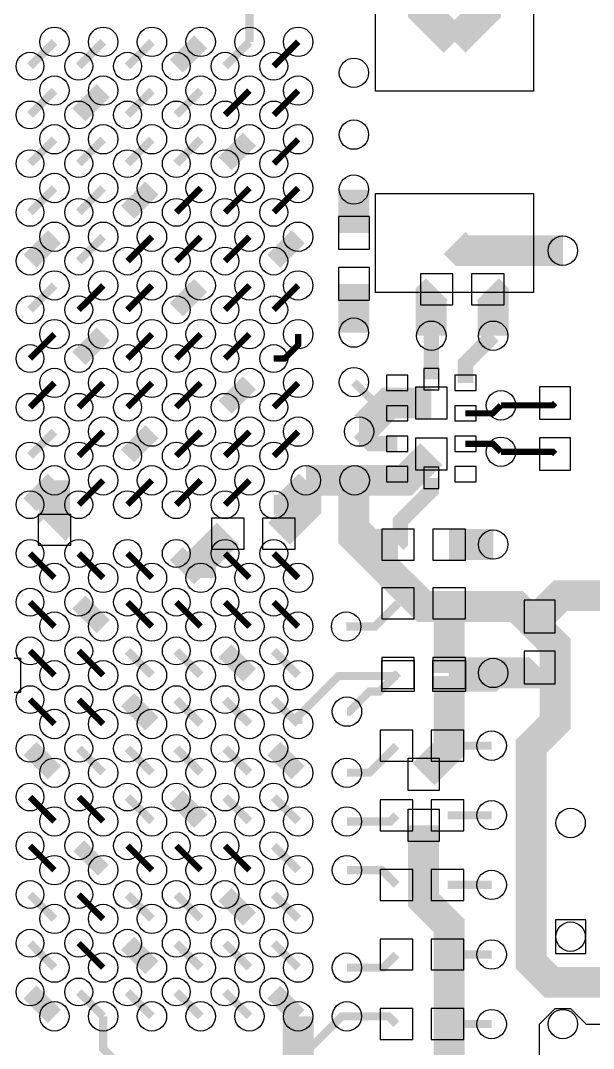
# Model space of a CAD drawing. Extents: x 10 to 3390, y -1467 to 2140.
# Drawn here: x 1840 to 2210, y 649 to 1314 of the extents above; entities that cross this region are included whole.
import ezdxf

# ---------------------------------------------------------------- set-up
doc = ezdxf.new("R2010")
doc.units = 0
for name, color, linetype in [('ETCH_BOTTOM', 6, 'CONTINUOUS'), ('ETCH_TOP', 150, 'CONTINUOUS'), ('PAD_BOTTOM', 254, 'CONTINUOUS'), ('PAD_TOP', 254, 'CONTINUOUS')]:
    doc.layers.add(name, color=color, linetype=linetype)

msp = doc.modelspace()

# ---------------------------------------------------------------- linework, layer by layer
at = {"layer": 'ETCH_BOTTOM'}
for points, const_width in [([(2055, 1176.5), (2055, 1204.5)], 20), ([(2055, 1143.5), (2055, 1112)], 20), ([(2105, 1110), (2105, 1136.5), (2108.5, 1140)], 20), ([(2145, 1110), (2145, 1136.5), (2141.5, 1140)], 20), ([(2105, 1081.89), (2105, 1110)], 10), ([(2127.05, 1079.53), (2127.05, 1092.05), (2145, 1110)], 10), ([(2082.95, 1059.84), (2080.95, 1061.84), (2073.16, 1061.84), (2055, 1080)], 5.25), ([(2127.05, 1059.84), (2144.84, 1059.84), (2150, 1065)], 4), ([(2150, 1065), (2183.5, 1065), (2185, 1066.5)], 4), ([(2082.95, 1040.16), (2066.22, 1040.16), (2058.36, 1048.02)], 10), ([(2127.05, 1040.16), (2144.84, 1040.16), (2150, 1035)], 4), ([(2150, 1035), (2183.5, 1035), (2185, 1033.5)], 4), ([(1861.5, 984.5), (1861.51, 984.51), (1861.51, 1016.53)], 20), ([(2023.99, 1016.53), (2023.99, 999.49), (2006.5, 982)], 20), ([(2055.49, 1016.53), (2023.99, 1016.53)], 20), ([(2055.49, 1016.53), (2055, 1016.04), (2055, 985), (2065, 975), (2083.5, 975)], 20), ([(2083.5, 975), (2085, 976.5), (2085, 990), (2105, 1010), (2105, 1018.11)], 10), ([(1973.5, 982), (1956, 964.5), (1956, 953.47)], 20), ([(2116.5, 975), (2145, 975)], 20), ([(2226.5, 941.98), (2188.48, 941.98), (2175, 928.5)], 20), ([(2116.5, 892), (2116.5, 937)], 20), ([(2083.5, 937), (2068.5, 922), (2050, 922)], 5.25), ([(2175, 895.5), (2171.5, 892), (2145, 892)], 20), ([(2116.5, 892), (2145, 892)], 20), ([(2083.5, 892), (2071.5, 880), (2065, 880), (2052, 867), (2050.5, 867)], 5.25), ([(2082.5, 845), (2064.99, 827.49), (2050.48, 827.49)], 5.25), ([(2115.5, 845), (2144, 845)], 5.25), ([(2082.5, 800), (2078.49, 795.99), (2050.48, 795.99)], 5.25), ([(2115.5, 800), (2144, 800)], 5.25), ([(2082.5, 755), (2073, 764.5), (2050.48, 764.5)], 5.25), ([(2115.5, 755), (2144, 755)], 5.25), ([(2082.5, 710), (2074, 701.5), (2050.48, 701.5)], 5.25), ([(2115.5, 710), (2144, 710)], 5.25), ([(2018.99, 670.01), (2018.99, 637.01), (2019, 637)], 20), ([(2082.5, 665), (2077.49, 670.01), (2050.48, 670.01)], 5.25), ([(2115.5, 665), (2144, 665)], 5.25)]:
    msp.add_lwpolyline(points, dxfattribs=dict(at, const_width=const_width))
at = {"layer": 'ETCH_TOP'}
for points, const_width in [([(1990, 1370.5), (1987.5, 1368), (1987.5, 1299.99)], 5.25), ([(2100, 1350), (2100, 1320), (2120, 1300)], 20), ([(2140, 1350), (2140, 1320), (2120, 1300)], 20), ([(1845.73, 1284.21), (1861.51, 1299.99)], 5.25), ([(1877.23, 1284.21), (1893.01, 1299.99)], 5.25), ([(1908.72, 1284.21), (1924.5, 1299.99)], 5.25), ([(1940.22, 1284.21), (1956, 1299.99)], 12), ([(1971.72, 1284.21), (1987.5, 1299.99)], 5.25), ([(2003.21, 1284.21), (2018.99, 1299.99)], 4), ([(1845.73, 1252.72), (1861.51, 1268.5)], 5.25), ([(1877.23, 1252.72), (1893.01, 1268.5)], 12), ([(1908.72, 1252.72), (1924.5, 1268.5)], 5.25), ([(1940.22, 1252.72), (1956, 1268.5)], 5.25), ([(1971.72, 1252.72), (1987.5, 1268.5)], 4), ([(2003.21, 1252.72), (2018.99, 1268.5)], 4), ([(1971.72, 1221.22), (1987.5, 1237)], 12), ([(1845.73, 1221.22), (1861.51, 1237)], 5.25), ([(1877.23, 1221.22), (1893.01, 1237)], 5.25), ([(1908.72, 1221.22), (1924.5, 1237)], 5.25), ([(1940.22, 1221.22), (1956, 1237)], 5.25), ([(2003.21, 1221.22), (2018.99, 1237)], 4), ([(1908.72, 1189.72), (1924.5, 1205.5)], 12), ([(1845.73, 1189.72), (1861.51, 1205.5)], 5.25), ([(1877.23, 1189.72), (1893.01, 1205.5)], 5.25), ([(1940.22, 1189.72), (1956, 1205.5)], 4), ([(1971.72, 1189.72), (1987.5, 1205.5)], 4), ([(2003.21, 1189.72), (2018.99, 1205.5)], 4), ([(1845.73, 1158.23), (1861.51, 1174.01)], 12), ([(1877.23, 1158.23), (1893.01, 1174.01)], 5.25), ([(2003.21, 1158.23), (2018.99, 1174.01)], 12), ([(2120, 1170), (2125, 1165), (2190, 1165)], 20), ([(1908.72, 1158.23), (1924.5, 1174.01)], 4), ([(1940.22, 1158.23), (1956, 1174.01)], 4), ([(1971.72, 1158.23), (1987.5, 1174.01)], 4), ([(1845.73, 1126.73), (1861.51, 1142.51)], 5.25), ([(1877.23, 1126.73), (1893.01, 1142.51)], 4), ([(1908.72, 1126.73), (1924.5, 1142.51)], 4), ([(1940.22, 1126.73), (1956, 1142.51)], 12), ([(1971.72, 1126.73), (1987.5, 1142.51)], 4), ([(2003.21, 1126.73), (2018.99, 1142.51)], 4), ([(1877.23, 1095.24), (1893.01, 1111.02)], 12), ([(1845.73, 1095.24), (1861.51, 1111.02)], 4), ([(1908.72, 1095.24), (1924.5, 1111.02)], 4), ([(1940.22, 1095.24), (1956, 1111.02)], 4), ([(1971.72, 1095.24), (1987.5, 1111.02)], 4), ([(2003.21, 1095.24), (2010.24, 1095.24), (2018.99, 1103.99), (2018.99, 1111.02)], 4), ([(1971.72, 1063.74), (1987.5, 1079.52)], 12), ([(1845.73, 1063.74), (1861.51, 1079.52)], 4), ([(1893.01, 1079.52), (1877.23, 1063.74)], 4), ([(1924.5, 1079.52), (1908.72, 1063.74)], 4), ([(1940.22, 1063.74), (1956, 1079.52)], 4), ([(2003.21, 1063.74), (2018.99, 1079.52)], 4), ([(2058.36, 1048.02), (2059.09, 1048.02), (2077.57, 1066.5), (2105, 1066.5)], 20), ([(1845.73, 1032.24), (1861.51, 1048.02)], 5.25), ([(1877.23, 1032.24), (1893.01, 1048.02)], 4), ([(1908.72, 1032.24), (1924.5, 1048.02)], 12), ([(1940.22, 1032.24), (1956, 1048.02)], 4), ([(1971.72, 1032.24), (1987.5, 1048.02)], 4), ([(2003.21, 1032.24), (2018.99, 1048.02)], 4), ([(2055.49, 1016.53), (2088.03, 1016.53), (2105, 1033.5)], 20), ([(2055.49, 1016.53), (2023.99, 1016.53)], 20), ([(2720, 660), (2375, 660), (2343, 692), (2182.5, 692), (2169.5, 705), (2169.5, 844.5), (2185, 860), (2185, 910), (2160, 935), (2100, 935), (2055, 980), (2055, 1016.04), (2055.49, 1016.53)], 20), ([(1845.73, 1000.75), (1861.51, 1016.53)], 12), ([(1877.23, 1000.75), (1893.01, 1016.53)], 4), ([(1908.72, 1000.75), (1924.5, 1016.53)], 4), ([(1940.22, 1000.75), (1956, 1016.53)], 4), ([(1971.72, 1000.75), (1987.5, 1016.53)], 4), ([(2003.21, 1000.75), (2008.21, 1000.75), (2023.99, 1016.53)], 13), ([(1845.73, 969.25), (1861.51, 953.47)], 4), ([(1877.23, 969.25), (1893.01, 953.47)], 4), ([(1908.72, 969.25), (1924.5, 953.47)], 4), ([(1940.22, 969.25), (1956, 953.47)], 12), ([(1971.72, 969.25), (1987.5, 953.47)], 4), ([(2003.21, 969.25), (2018.99, 953.47)], 4), ([(1877.23, 937.76), (1893.01, 921.98)], 12), ([(1845.73, 937.76), (1861.51, 921.98)], 4), ([(1908.72, 937.76), (1924.5, 921.98)], 4), ([(1940.22, 937.76), (1956, 921.98)], 4), ([(1971.72, 937.76), (1987.5, 921.98)], 4), ([(2003.21, 937.76), (2018.99, 921.98)], 4), ([(1971.72, 906.26), (1987.5, 890.48)], 12), ([(1845.73, 906.26), (1861.51, 890.48)], 4), ([(1877.23, 906.26), (1893.01, 890.48)], 4), ([(1908.72, 906.26), (1924.5, 890.48)], 5.25), ([(1940.22, 906.26), (1956, 890.48)], 5.25), ([(2003.21, 906.26), (2018.99, 890.48)], 5.25), ([(2116.5, 890), (2116.5, 843), (2100, 826.5)], 20), ([(2116.5, 890), (2143, 890), (2145, 892)], 20), ([(2083.5, 890), (2045, 890), (2018.99, 863.99), (2018.99, 858.98)], 5.25), ([(1908.72, 874.76), (1924.5, 858.98)], 12), ([(1940.22, 874.76), (1956, 858.98)], 5.25), ([(1971.72, 874.76), (1987.5, 858.98)], 5.25), ([(2003.21, 874.76), (2018.99, 858.98)], 5.25), ([(1845.73, 874.76), (1861.51, 858.98)], 4), ([(1877.23, 874.76), (1893.01, 858.98)], 4), ([(1845.73, 843.27), (1861.51, 827.49)], 12), ([(1877.23, 843.27), (1893.01, 827.49)], 5.25), ([(1908.72, 843.27), (1924.5, 827.49)], 5.25), ([(1940.22, 843.27), (1956, 827.49)], 5.25), ([(1971.72, 843.27), (1987.5, 827.49)], 5.25), ([(2003.21, 843.27), (2018.99, 827.49)], 12), ([(1940.22, 811.77), (1956, 795.99)], 12), ([(1845.73, 811.77), (1861.51, 795.99)], 4), ([(1877.23, 811.77), (1893.01, 795.99)], 4), ([(1908.72, 811.77), (1924.5, 795.99)], 5.25), ([(1971.72, 811.77), (1987.5, 795.99)], 5.25), ([(2003.21, 811.77), (2018.99, 795.99)], 5.25), ([(2100, 793.5), (2100, 745), (2116.5, 728.5), (2116.5, 610)], 20), ([(1877.23, 780.28), (1893.01, 764.5)], 10), ([(1845.73, 780.28), (1861.51, 764.5)], 4), ([(1908.72, 780.28), (1924.5, 764.5)], 4), ([(1956, 764.5), (1940.22, 780.28)], 4), ([(1987.5, 764.5), (1971.72, 780.28)], 4), ([(2003.21, 780.28), (2018.99, 764.5)], 5.25), ([(1845.73, 748.78), (1861.51, 733)], 5.25), ([(1908.72, 748.78), (1924.5, 733)], 5.25), ([(1940.22, 748.78), (1956, 733)], 5.25), ([(1971.72, 748.78), (1987.5, 733)], 12), ([(2003.21, 748.78), (2018.99, 733)], 5.25), ([(1877.23, 748.78), (1893.01, 733)], 4), ([(1845.73, 717.28), (1861.51, 701.5)], 5.25), ([(1877.23, 717.28), (1893.01, 701.5)], 4), ([(1908.72, 717.28), (1924.5, 701.5)], 12), ([(1940.22, 717.28), (1956, 701.5)], 5.25), ([(1971.72, 717.28), (1987.5, 701.5)], 5.25), ([(2003.21, 717.28), (2018.99, 701.5)], 5.25), ([(1845.73, 685.79), (1861.51, 670.01)], 12), ([(2003.21, 685.79), (2018.99, 670.01)], 12), ([(1877.23, 685.79), (1893.01, 670.01)], 5.25), ([(1908.72, 685.79), (1924.5, 670.01)], 5.25), ([(1940.22, 685.79), (1956, 670.01)], 5.25), ([(1971.72, 685.79), (1987.5, 670.01)], 5.25), ([(1893.01, 670.01), (1893.01, 648.99), (1906.37, 635.63), (1906.37, 631.01), (1916.99, 620.39), (1970.39, 620.39), (1975, 625), (2002.18, 625), (2047.19, 670.01), (2050.48, 670.01)], 5.25)]:
    msp.add_lwpolyline(points, dxfattribs=dict(at, const_width=const_width))
msp.add_lwpolyline([(2180, 615), (2175, 620), (2175, 665), (2185, 675), (2195, 675), (2205, 665), (2245, 665), (2245, 635), (2232, 635, 0.468375), (2208, 635), (2205, 635), (2200, 630), (2200, 620), (2195, 615)], format="xyb", close=True, dxfattribs=at)
at = {"layer": 'PAD_BOTTOM'}
for points in [[(2065, 1166), (2065, 1187), (2045, 1187), (2045, 1166)], [(2065, 1133), (2065, 1154), (2045, 1154), (2045, 1133)], [(2119, 1150), (2098, 1150), (2098, 1130), (2119, 1130)], [(2152, 1150), (2131, 1150), (2131, 1130), (2152, 1130)], [(2089.84, 1084.45), (2076.06, 1084.45), (2076.06, 1074.61), (2089.84, 1074.61)], [(2109.92, 1075), (2109.92, 1088.78), (2100.08, 1088.78), (2100.08, 1075)], [(2133.94, 1084.45), (2120.16, 1084.45), (2120.16, 1074.61), (2133.94, 1074.61)], [(2195, 1056), (2195, 1077), (2175, 1077), (2175, 1056)], [(2089.84, 1064.76), (2076.06, 1064.76), (2076.06, 1054.92), (2089.84, 1054.92)], [(2133.94, 1064.76), (2120.16, 1064.76), (2120.16, 1054.92), (2133.94, 1054.92)], [(2089.84, 1045.08), (2076.06, 1045.08), (2076.06, 1035.24), (2089.84, 1035.24)], [(2133.94, 1045.08), (2120.16, 1045.08), (2120.16, 1035.24), (2133.94, 1035.24)], [(2195, 1023), (2195, 1044), (2175, 1044), (2175, 1023)], [(2089.84, 1025.39), (2076.06, 1025.39), (2076.06, 1015.55), (2089.84, 1015.55)], [(2109.92, 1011.22), (2109.92, 1025), (2100.08, 1025), (2100.08, 1011.22)], [(2133.94, 1025.39), (2120.16, 1025.39), (2120.16, 1015.55), (2133.94, 1015.55)], [(1872, 994.5), (1851, 994.5), (1851, 974.5), (1872, 974.5)], [(1963, 972), (1984, 972), (1984, 992), (1963, 992)], [(1996, 972), (2017, 972), (2017, 992), (1996, 992)], [(2094, 985), (2073, 985), (2073, 965), (2094, 965)], [(2127, 985), (2106, 985), (2106, 965), (2127, 965)], [(2073, 927), (2094, 927), (2094, 947), (2073, 947)], [(2106, 927), (2127, 927), (2127, 947), (2106, 947)], [(2165, 939), (2165, 918), (2185, 918), (2185, 939)], [(2165, 906), (2165, 885), (2185, 885), (2185, 906)], [(1820.175, 901.305), (1820.175, 879.655), (1839.865, 879.655), (1839.865, 901.305)], [(2073, 882), (2094, 882), (2094, 902), (2073, 902)], [(2106, 882), (2127, 882), (2127, 902), (2106, 902)], [(2093, 855), (2072, 855), (2072, 835), (2093, 835)], [(2126, 855), (2105, 855), (2105, 835), (2126, 835)], [(2093, 810), (2072, 810), (2072, 790), (2093, 790)], [(2126, 810), (2105, 810), (2105, 790), (2126, 790)], [(2093, 765), (2072, 765), (2072, 745), (2093, 745)], [(2126, 765), (2105, 765), (2105, 745), (2126, 745)], [(2204.9, 710.67), (2204.9, 732.32), (2185.21, 732.32), (2185.21, 710.67)], [(2093, 720), (2072, 720), (2072, 700), (2093, 700)], [(2126, 720), (2105, 720), (2105, 700), (2126, 700)], [(2093, 675), (2072, 675), (2072, 655), (2093, 655)], [(2126, 675), (2105, 675), (2105, 655), (2126, 655)]]:
    msp.add_lwpolyline(points, close=True, dxfattribs=at)
for centre in [(1861.51, 1299.99), (1893.01, 1299.99), (1924.5, 1299.99), (1956, 1299.99), (1987.5, 1299.99), (2018.99, 1299.99), (2055, 1280), (1861.51, 1268.5), (1893.01, 1268.5), (1924.5, 1268.5), (1956, 1268.5), (1987.5, 1268.5), (2018.99, 1268.5), (2055, 1240), (1861.51, 1237), (1893.01, 1237), (1924.5, 1237), (1956, 1237), (1987.5, 1237), (2018.99, 1237), (1861.51, 1205.5), (1893.01, 1205.5), (1924.5, 1205.5), (1956, 1205.5), (1987.5, 1205.5), (2018.99, 1205.5), (2055, 1204.5), (1861.51, 1174.01), (1893.01, 1174.01), (1924.5, 1174.01), (1956, 1174.01), (1987.5, 1174.01), (2018.99, 1174.01), (2190, 1165), (1861.51, 1142.51), (1893.01, 1142.51), (1924.5, 1142.51), (1956, 1142.51), (1987.5, 1142.51), (2018.99, 1142.51), (1861.51, 1111.02), (1893.01, 1111.02), (1924.5, 1111.02), (1956, 1111.02), (1987.5, 1111.02), (2018.99, 1111.02), (2055, 1112), (2105, 1110), (2145, 1110), (1861.51, 1079.52), (1893.01, 1079.52), (1924.5, 1079.52), (1956, 1079.52), (1987.5, 1079.52), (2018.99, 1079.52), (2055, 1080), (2150, 1065), (1861.51, 1048.02), (1893.01, 1048.02), (1924.5, 1048.02), (1956, 1048.02), (1987.5, 1048.02), (2018.99, 1048.02), (2058.36, 1048.02), (2150, 1035), (1861.51, 1016.53), (1893.01, 1016.53), (1924.5, 1016.53), (1956, 1016.53), (1987.5, 1016.53), (2023.99, 1016.53), (2055.49, 1016.53), (2145, 975), (1861.51, 953.47), (1893.01, 953.47), (1924.5, 953.47), (1956, 953.47), (1987.5, 953.47), (2018.99, 953.47), (1861.51, 921.98), (1893.01, 921.98), (1924.5, 921.98), (1956, 921.98), (1987.5, 921.98), (2018.99, 921.98), (2050, 922), (1861.51, 890.48), (1893.01, 890.48), (1924.5, 890.48), (1956, 890.48), (1987.5, 890.48), (2018.99, 890.48), (2145, 892), (2050.5, 867), (1861.51, 858.98), (1893.01, 858.98), (1924.5, 858.98), (1956, 858.98), (1987.5, 858.98), (2018.99, 858.98), (2144, 845), (1861.51, 827.49), (1893.01, 827.49), (1924.5, 827.49), (1956, 827.49), (1987.5, 827.49), (2018.99, 827.49), (2050.48, 827.49), (1861.51, 795.99), (1893.01, 795.99), (1924.5, 795.99), (1956, 795.99), (1987.5, 795.99), (2018.99, 795.99), (2050.48, 795.99), (2144, 800), (2195, 795), (1861.51, 764.5), (1893.01, 764.5), (1924.5, 764.5), (1956, 764.5), (1987.5, 764.5), (2018.99, 764.5), (2050.48, 764.5), (2144, 755), (1861.51, 733), (1893.01, 733), (1924.5, 733), (1956, 733), (1987.5, 733), (2018.99, 733), (2195, 721.5), (2144, 710), (1861.51, 701.5), (1893.01, 701.5), (1924.5, 701.5), (1956, 701.5), (1987.5, 701.5), (2018.99, 701.5), (2050.48, 701.5), (1861.51, 670.01), (1893.01, 670.01), (1924.5, 670.01), (1956, 670.01), (1987.5, 670.01), (2018.99, 670.01), (2050.48, 670.01), (2144, 665), (2190, 665)]:
    msp.add_circle(centre, 9.5, dxfattribs=at)
at = {"layer": 'PAD_TOP'}
for points in [[(2171, 1332), (2171, 1268), (2069, 1268), (2069, 1332)], [(2171, 1202), (2171, 1138), (2069, 1138), (2069, 1202)], [(2095, 1056), (2095, 1077), (2115, 1077), (2115, 1056)], [(2095, 1023), (2095, 1044), (2115, 1044), (2115, 1023)], [(2094, 880), (2073, 880), (2073, 900), (2094, 900)], [(2127, 880), (2106, 880), (2106, 900), (2127, 900)], [(2090, 816), (2090, 837), (2110, 837), (2110, 816)], [(2090, 783), (2090, 804), (2110, 804), (2110, 783)]]:
    msp.add_lwpolyline(points, close=True, dxfattribs=at)
for centre, radius in [((1861.51, 1299.99), 9.5), ((1893.01, 1299.99), 9.5), ((1924.5, 1299.99), 9.5), ((1956, 1299.99), 9.5), ((1987.5, 1299.99), 9.5), ((2018.99, 1299.99), 9.5), ((1845.73, 1284.21), 9), ((1877.23, 1284.21), 9), ((1908.72, 1284.21), 9), ((1940.22, 1284.21), 9), ((1971.72, 1284.21), 9), ((2003.21, 1284.21), 9), ((2055, 1280), 9.5), ((1861.51, 1268.5), 9.5), ((1893.01, 1268.5), 9.5), ((1924.5, 1268.5), 9.5), ((1956, 1268.5), 9.5), ((1987.5, 1268.5), 9.5), ((2018.99, 1268.5), 9.5), ((1845.73, 1252.72), 9), ((1877.23, 1252.72), 9), ((1908.72, 1252.72), 9), ((1940.22, 1252.72), 9), ((1971.72, 1252.72), 9), ((2003.21, 1252.72), 9), ((2055, 1240), 9.5), ((1861.51, 1237), 9.5), ((1893.01, 1237), 9.5), ((1924.5, 1237), 9.5), ((1956, 1237), 9.5), ((1987.5, 1237), 9.5), ((2018.99, 1237), 9.5), ((1845.73, 1221.22), 9), ((1877.23, 1221.22), 9), ((1908.72, 1221.22), 9), ((1940.22, 1221.22), 9), ((1971.72, 1221.22), 9), ((2003.21, 1221.22), 9), ((1861.51, 1205.5), 9.5), ((1893.01, 1205.5), 9.5), ((1924.5, 1205.5), 9.5), ((1956, 1205.5), 9.5), ((1987.5, 1205.5), 9.5), ((2018.99, 1205.5), 9.5), ((2055, 1204.5), 9.5), ((1845.73, 1189.72), 9), ((1877.23, 1189.72), 9), ((1908.72, 1189.72), 9), ((1940.22, 1189.72), 9), ((1971.72, 1189.72), 9), ((2003.21, 1189.72), 9), ((1861.51, 1174.01), 9.5), ((1893.01, 1174.01), 9.5), ((1924.5, 1174.01), 9.5), ((1956, 1174.01), 9.5), ((1987.5, 1174.01), 9.5), ((2018.99, 1174.01), 9.5), ((2190, 1165), 9.5), ((1845.73, 1158.23), 9), ((1877.23, 1158.23), 9), ((1908.72, 1158.23), 9), ((1940.22, 1158.23), 9), ((1971.72, 1158.23), 9), ((2003.21, 1158.23), 9), ((1861.51, 1142.51), 9.5), ((1893.01, 1142.51), 9.5), ((1924.5, 1142.51), 9.5), ((1956, 1142.51), 9.5), ((1987.5, 1142.51), 9.5), ((2018.99, 1142.51), 9.5), ((1845.73, 1126.73), 9), ((1877.23, 1126.73), 9), ((1908.72, 1126.73), 9), ((1940.22, 1126.73), 9), ((1971.72, 1126.73), 9), ((2003.21, 1126.73), 9), ((1861.51, 1111.02), 9.5), ((1893.01, 1111.02), 9.5), ((1924.5, 1111.02), 9.5), ((1956, 1111.02), 9.5), ((1987.5, 1111.02), 9.5), ((2018.99, 1111.02), 9.5), ((2055, 1112), 9.5), ((2105, 1110), 9.5), ((2145, 1110), 9.5), ((1845.73, 1095.24), 9), ((1877.23, 1095.24), 9), ((1908.72, 1095.24), 9), ((1940.22, 1095.24), 9), ((1971.72, 1095.24), 9), ((2003.21, 1095.24), 9), ((1861.51, 1079.52), 9.5), ((1893.01, 1079.52), 9.5), ((1924.5, 1079.52), 9.5), ((1956, 1079.52), 9.5), ((1987.5, 1079.52), 9.5), ((2018.99, 1079.52), 9.5), ((2055, 1080), 9.5), ((1845.73, 1063.74), 9), ((1877.23, 1063.74), 9), ((1908.72, 1063.74), 9), ((1940.22, 1063.74), 9), ((1971.72, 1063.74), 9), ((2003.21, 1063.74), 9), ((2150, 1065), 9.5), ((1861.51, 1048.02), 9.5), ((1893.01, 1048.02), 9.5), ((1924.5, 1048.02), 9.5), ((1956, 1048.02), 9.5), ((1987.5, 1048.02), 9.5), ((2018.99, 1048.02), 9.5), ((2058.36, 1048.02), 9.5), ((2150, 1035), 9.5), ((1845.73, 1032.24), 9), ((1877.23, 1032.24), 9), ((1908.72, 1032.24), 9), ((1940.22, 1032.24), 9), ((1971.72, 1032.24), 9), ((2003.21, 1032.24), 9), ((1861.51, 1016.53), 9.5), ((1893.01, 1016.53), 9.5), ((1924.5, 1016.53), 9.5), ((1956, 1016.53), 9.5), ((1987.5, 1016.53), 9.5), ((2023.99, 1016.53), 9.5), ((2055.49, 1016.53), 9.5), ((1845.73, 1000.75), 9), ((1877.23, 1000.75), 9), ((1908.72, 1000.75), 9), ((1940.22, 1000.75), 9), ((1971.72, 1000.75), 9), ((2003.21, 1000.75), 9), ((2145, 975), 9.5), ((1845.73, 969.25), 9), ((1877.23, 969.25), 9), ((1908.72, 969.25), 9), ((1940.22, 969.25), 9), ((1971.72, 969.25), 9), ((2003.21, 969.25), 9), ((1861.51, 953.47), 9.5), ((1893.01, 953.47), 9.5), ((1924.5, 953.47), 9.5), ((1956, 953.47), 9.5), ((1987.5, 953.47), 9.5), ((2018.99, 953.47), 9.5), ((1845.73, 937.76), 9), ((1877.23, 937.76), 9), ((1908.72, 937.76), 9), ((1940.22, 937.76), 9), ((1971.72, 937.76), 9), ((2003.21, 937.76), 9), ((1861.51, 921.98), 9.5), ((1893.01, 921.98), 9.5), ((1924.5, 921.98), 9.5), ((1956, 921.98), 9.5), ((1987.5, 921.98), 9.5), ((2018.99, 921.98), 9.5), ((2050, 922), 9.5), ((1845.73, 906.26), 9), ((1877.23, 906.26), 9), ((1908.72, 906.26), 9), ((1940.22, 906.26), 9), ((1971.72, 906.26), 9), ((2003.21, 906.26), 9), ((1861.51, 890.48), 9.5), ((1893.01, 890.48), 9.5), ((1924.5, 890.48), 9.5), ((1956, 890.48), 9.5), ((1987.5, 890.48), 9.5), ((2018.99, 890.48), 9.5), ((2145, 892), 9.5), ((1845.73, 874.76), 9), ((1877.23, 874.76), 9), ((1908.72, 874.76), 9), ((1940.22, 874.76), 9), ((1971.72, 874.76), 9), ((2003.21, 874.76), 9), ((2050.5, 867), 9.5), ((1861.51, 858.98), 9.5), ((1893.01, 858.98), 9.5), ((1924.5, 858.98), 9.5), ((1956, 858.98), 9.5), ((1987.5, 858.98), 9.5), ((2018.99, 858.98), 9.5), ((1845.73, 843.27), 9), ((1877.23, 843.27), 9), ((1908.72, 843.27), 9), ((1940.22, 843.27), 9), ((1971.72, 843.27), 9), ((2003.21, 843.27), 9), ((2144, 845), 9.5), ((1861.51, 827.49), 9.5), ((1893.01, 827.49), 9.5), ((1924.5, 827.49), 9.5), ((1956, 827.49), 9.5), ((1987.5, 827.49), 9.5), ((2018.99, 827.49), 9.5), ((2050.48, 827.49), 9.5), ((1845.73, 811.77), 9), ((1877.23, 811.77), 9), ((1908.72, 811.77), 9), ((1940.22, 811.77), 9), ((1971.72, 811.77), 9), ((2003.21, 811.77), 9), ((1861.51, 795.99), 9.5), ((1893.01, 795.99), 9.5), ((1924.5, 795.99), 9.5), ((1956, 795.99), 9.5), ((1987.5, 795.99), 9.5), ((2018.99, 795.99), 9.5), ((2050.48, 795.99), 9.5), ((2144, 800), 9.5), ((2195, 795), 9.5), ((1845.73, 780.28), 9), ((1877.23, 780.28), 9), ((1908.72, 780.28), 9), ((1940.22, 780.28), 9), ((1971.72, 780.28), 9), ((2003.21, 780.28), 9), ((1861.51, 764.5), 9.5), ((1893.01, 764.5), 9.5), ((1924.5, 764.5), 9.5), ((1956, 764.5), 9.5), ((1987.5, 764.5), 9.5), ((2018.99, 764.5), 9.5), ((2050.48, 764.5), 9.5), ((2144, 755), 9.5), ((1845.73, 748.78), 9), ((1877.23, 748.78), 9), ((1908.72, 748.78), 9), ((1940.22, 748.78), 9), ((1971.72, 748.78), 9), ((2003.21, 748.78), 9), ((1861.51, 733), 9.5), ((1893.01, 733), 9.5), ((1924.5, 733), 9.5), ((1956, 733), 9.5), ((1987.5, 733), 9.5), ((2018.99, 733), 9.5), ((2195, 721.5), 9.5), ((1845.73, 717.28), 9), ((1877.23, 717.28), 9), ((1908.72, 717.28), 9), ((1940.22, 717.28), 9), ((1971.72, 717.28), 9), ((2003.21, 717.28), 9), ((2144, 710), 9.5), ((1861.51, 701.5), 9.5), ((1893.01, 701.5), 9.5), ((1924.5, 701.5), 9.5), ((1956, 701.5), 9.5), ((1987.5, 701.5), 9.5), ((2018.99, 701.5), 9.5), ((2050.48, 701.5), 9.5), ((1845.73, 685.79), 9), ((1877.23, 685.79), 9), ((1908.72, 685.79), 9), ((1940.22, 685.79), 9), ((1971.72, 685.79), 9), ((2003.21, 685.79), 9), ((1861.51, 670.01), 9.5), ((1893.01, 670.01), 9.5), ((1924.5, 670.01), 9.5), ((1956, 670.01), 9.5), ((1987.5, 670.01), 9.5), ((2018.99, 670.01), 9.5), ((2050.48, 670.01), 9.5), ((2144, 665), 9.5), ((2190, 665), 9.5)]:
    msp.add_circle(centre, radius, dxfattribs=at)

doc.saveas('drawing.dxf')
